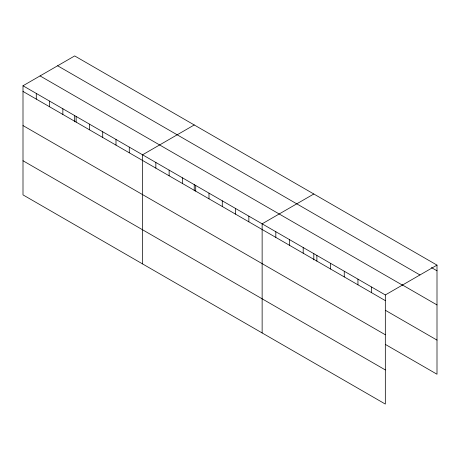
<?xml version="1.0" encoding="UTF-8"?>
<svg xmlns="http://www.w3.org/2000/svg" width="460" height="460" viewBox="0 0 460 460"><rect width="100%" height="100%" fill="white"/><g stroke="black" fill="none" stroke-linecap="round" stroke-linejoin="round"><path stroke-width="0.69" d="M23 85.767L385.325 294.952L385.325 404.07L23 194.885L23 85.767L74.675 55.93L437 265.115L437 374.233L385.359 344.419M194.241 124.959L142.565 154.796L142.565 263.913M313.812 193.993L262.137 223.824L262.137 332.948M385.325 294.952L437 265.115M431.399 267.559L437 270.79M57.621 65.774L419.945 274.959M402.161 284.809L437 304.928M40.054 75.917L402.379 285.102M23 91.436L385.325 300.622M385.359 310.281L437 340.101M23 125.574L385.325 334.759M23 160.747L385.325 369.932M371.634 287.046L371.634 292.721M357.949 279.145L357.949 284.82M344.258 271.245L344.258 276.914M330.573 263.339L330.573 269.014M316.882 255.438L316.882 261.113M313.812 253.5L313.812 259.831M303.197 247.537L303.197 253.207M289.512 239.631L289.512 245.306M275.822 231.731L275.822 237.4M248.848 216.154L248.848 221.829M235.566 208.489L235.566 214.159M222.278 200.819L222.278 206.488M208.995 193.148L208.995 198.818M195.707 185.478L195.707 191.147M194.241 184.466L194.241 190.796M182.424 177.807L182.424 183.477M169.136 170.137L169.136 175.812M155.854 162.466L155.854 168.142M129.283 147.125L129.283 152.8M115.995 139.455L115.995 145.13M102.712 131.784L102.712 137.459M89.424 124.114L89.424 129.789M76.141 116.443L76.141 122.118M74.675 115.437L74.675 121.768M62.853 108.773L62.853 114.448M49.571 101.102L49.571 106.777M36.282 93.432L36.282 99.107"/></g></svg>
